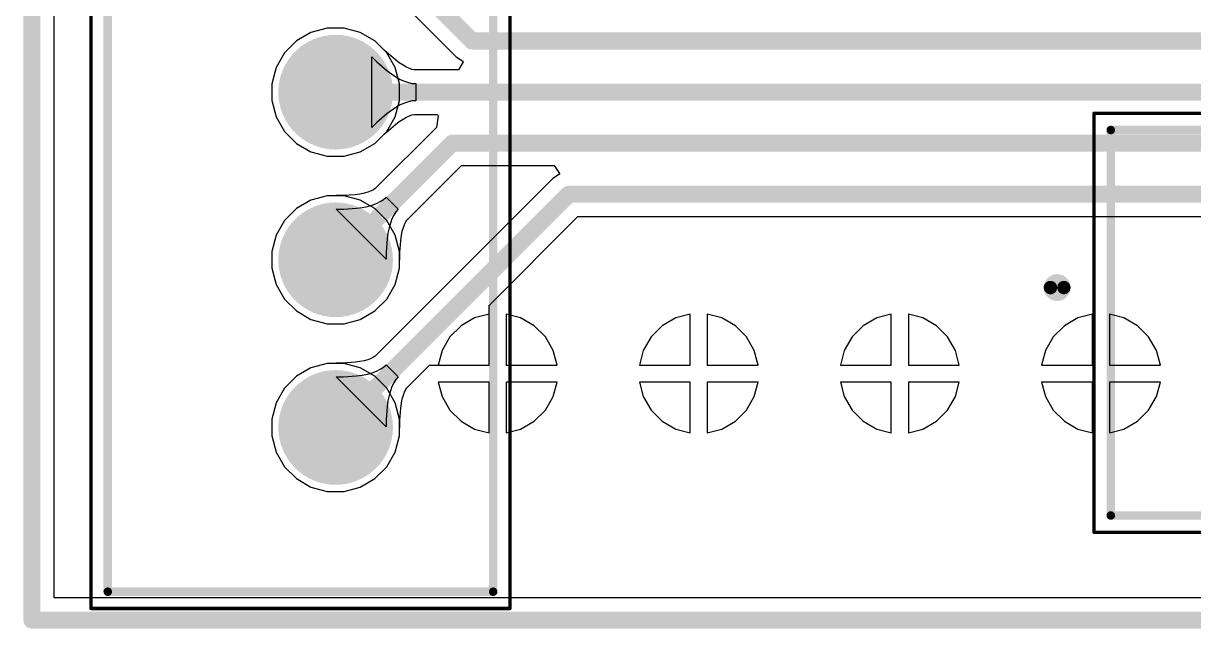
# Model space of a CAD drawing. Header units: inches. Extents: x 1.37 to 4.6, y 1.74 to 5.29.
# Drawn here: x 1.375 to 2.062, y 1.74 to 2.095 of the extents above; entities that cross this region are included whole.
import ezdxf

# ---------------------------------------------------------------- set-up
doc = ezdxf.new("R2010")
doc.units = ezdxf.units.IN
doc.header["$MEASUREMENT"] = 0
for name, color, linetype in [('BottomLayer', 5, 'Continuous'), ('BottomSolder', 6, 'Continuous'), ('KeepOutLayer', 6, 'Continuous'), ('Mechanical13', 56, 'Continuous'), ('Mechanical15', 56, 'Continuous'), ('MultiLayer', 9, 'Continuous'), ('PadHoleLayer', 156, 'Continuous'), ('TopLayer', 1, 'Continuous'), ('TopOverlay', 2, 'Continuous'), ('TopSolder', 216, 'Continuous')]:
    doc.layers.add(name, color=color, linetype=linetype)

# ---------------------------------------------------------------- blocks, each defined once
blk = doc.blocks.new('JST_B8B_XH_A_2')
at = {"layer": 'Mechanical13', "const_width": 0.005}
for points in [[(0.44094, 0.11319), (-0.44094, 0.11319)], [(0.44094, 0.11319), (0.44094, -0.11319)], [(0.44094, -0.11319), (-0.44094, -0.11319)]]:
    blk.add_lwpolyline(points, dxfattribs=at)
at = {"layer": 'Mechanical13'}
for points, const_width in [([(0.43969, 0.11319, 1), (0.44219, 0.11319, 1)], 0.0025), ([(0.43969, 0.11319, 1), (0.44219, 0.11319, 1)], 0.0025), ([(0.47638, -0.02067, 1), (0.4685, -0.02067, 1)], 0.00787), ([(0.46654, -0.02067, 1), (0.47047, -0.02067, 1)], 0.00394), ([(0.47441, -0.02067, 1), (0.47835, -0.02067, 1)], 0.00394), ([(0.43969, -0.11319, 1), (0.44219, -0.11319, 1)], 0.0025), ([(0.43969, -0.11319, 1), (0.44219, -0.11319, 1)], 0.0025)]:
    blk.add_lwpolyline(points, format="xyb", close=True, dxfattribs=dict(at, const_width=const_width))
at = {"layer": 'Mechanical15', "const_width": 0.00197}
for points in [[(0.45079, 0.12303), (-0.45079, 0.12303)], [(0.45079, 0.12303), (0.45079, -0.12303)], [(0.45079, -0.12303), (-0.45079, -0.12303)]]:
    blk.add_lwpolyline(points, dxfattribs=at)
at = {"layer": 'Mechanical15', "const_width": 0.000984}
for points in [[(0.4503, 0.12303, 1), (0.45128, 0.12303, 1)], [(0.4503, 0.12303, 1), (0.45128, 0.12303, 1)], [(0.4503, -0.12303, 1), (0.45128, -0.12303, 1)], [(0.4503, -0.12303, 1), (0.45128, -0.12303, 1)]]:
    blk.add_lwpolyline(points, format="xyb", close=True, dxfattribs=at)
at = {"layer": 'TopOverlay', "const_width": 0.005}
for points in [[(0.44094, 0.11319), (-0.44094, 0.11319)], [(0.44094, 0.11319), (0.44094, -0.11319)], [(0.44094, -0.11319), (-0.44094, -0.11319)]]:
    blk.add_lwpolyline(points, dxfattribs=at)
at = {"layer": 'TopOverlay'}
for points, const_width in [([(0.43969, 0.11319, 1), (0.44219, 0.11319, 1)], 0.0025), ([(0.43969, 0.11319, 1), (0.44219, 0.11319, 1)], 0.0025), ([(0.47638, -0.02067, 1), (0.4685, -0.02067, 1)], 0.00787), ([(0.46654, -0.02067, 1), (0.47047, -0.02067, 1)], 0.00394), ([(0.47441, -0.02067, 1), (0.47835, -0.02067, 1)], 0.00394), ([(0.43969, -0.11319, 1), (0.44219, -0.11319, 1)], 0.0025), ([(0.43969, -0.11319, 1), (0.44219, -0.11319, 1)], 0.0025)]:
    blk.add_lwpolyline(points, format="xyb", close=True, dxfattribs=dict(at, const_width=const_width))
blk = doc.blocks.new('JST_B8B_XH_A_133')
at = {"layer": 'BottomLayer'}
h = blk.add_hatch(color=5, dxfattribs=at)
edge = h.paths.add_edge_path()
edge.add_arc((-0.34449, -0.02067), 0.02968, 0, 360)
h = blk.add_hatch(color=5, dxfattribs=at)
edge = h.paths.add_edge_path()
edge.add_arc((-0.24606, -0.02067), 0.02968, 0, 360)
h = blk.add_hatch(color=5, dxfattribs=at)
edge = h.paths.add_edge_path()
edge.add_arc((-0.14764, -0.02067), 0.02968, 0, 360)
at = {"layer": 'BottomSolder'}
h = blk.add_hatch(color=6, dxfattribs=at)
edge = h.paths.add_edge_path()
edge.add_arc((-0.34449, -0.02067), 0.03368, 0, 360)
h = blk.add_hatch(color=6, dxfattribs=at)
edge = h.paths.add_edge_path()
edge.add_arc((-0.24606, -0.02067), 0.03368, 0, 360)
h = blk.add_hatch(color=6, dxfattribs=at)
edge = h.paths.add_edge_path()
edge.add_arc((-0.14764, -0.02067), 0.03368, 0, 360)
at = {"layer": 'MultiLayer'}
h = blk.add_hatch(color=9, dxfattribs=at)
edge = h.paths.add_edge_path()
edge.add_arc((-0.34449, -0.02067), 0.02968, 0, 360)
h = blk.add_hatch(color=9, dxfattribs=at)
edge = h.paths.add_edge_path()
edge.add_arc((-0.24606, -0.02067), 0.02968, 0, 360)
h = blk.add_hatch(color=9, dxfattribs=at)
edge = h.paths.add_edge_path()
edge.add_arc((-0.14764, -0.02067), 0.02968, 0, 360)
at = {"layer": 'PadHoleLayer'}
h = blk.add_hatch(color=156, dxfattribs=at)
edge = h.paths.add_edge_path()
edge.add_arc((-0.34449, -0.02067), 0.01969, 0, 360)
h = blk.add_hatch(color=156, dxfattribs=at)
edge = h.paths.add_edge_path()
edge.add_arc((-0.24606, -0.02067), 0.01969, 0, 360)
h = blk.add_hatch(color=156, dxfattribs=at)
edge = h.paths.add_edge_path()
edge.add_arc((-0.14764, -0.02067), 0.01969, 0, 360)
at = {"layer": 'TopLayer'}
h = blk.add_hatch(color=1, dxfattribs=at)
edge = h.paths.add_edge_path()
edge.add_arc((-0.34449, -0.02067), 0.02968, 0, 360)
h = blk.add_hatch(color=1, dxfattribs=at)
edge = h.paths.add_edge_path()
edge.add_arc((-0.24606, -0.02067), 0.02968, 0, 360)
h = blk.add_hatch(color=1, dxfattribs=at)
edge = h.paths.add_edge_path()
edge.add_arc((-0.14764, -0.02067), 0.02968, 0, 360)
at = {"layer": 'TopSolder'}
h = blk.add_hatch(color=216, dxfattribs=at)
edge = h.paths.add_edge_path()
edge.add_arc((-0.34449, -0.02067), 0.03368, 0, 360)
h = blk.add_hatch(color=216, dxfattribs=at)
edge = h.paths.add_edge_path()
edge.add_arc((-0.24606, -0.02067), 0.03368, 0, 360)
h = blk.add_hatch(color=216, dxfattribs=at)
edge = h.paths.add_edge_path()
edge.add_arc((-0.14764, -0.02067), 0.03368, 0, 360)
at = {"layer": 'Mechanical13', "const_width": 0.005}
for points in [[(-0.44094, 0.11319), (0.44094, 0.11319)], [(-0.44094, 0.11319), (-0.44094, -0.11319)], [(-0.44094, -0.11319), (0.44094, -0.11319)]]:
    blk.add_lwpolyline(points, dxfattribs=at)
at = {"layer": 'Mechanical13', "const_width": 0.0025}
for points in [[(-0.44219, 0.11319, 1), (-0.43969, 0.11319, 1)], [(-0.44219, 0.11319, 1), (-0.43969, 0.11319, 1)], [(-0.44219, -0.11319, 1), (-0.43969, -0.11319, 1)], [(-0.44219, -0.11319, 1), (-0.43969, -0.11319, 1)]]:
    blk.add_lwpolyline(points, format="xyb", close=True, dxfattribs=at)
at = {"layer": 'Mechanical15', "const_width": 0.00197}
for points in [[(-0.45079, 0.12303), (0.45079, 0.12303)], [(-0.45079, 0.12303), (-0.45079, -0.12303)], [(-0.45079, -0.12303), (0.45079, -0.12303)]]:
    blk.add_lwpolyline(points, dxfattribs=at)
at = {"layer": 'Mechanical15', "const_width": 0.000984}
for points in [[(-0.45128, 0.12303, 1), (-0.4503, 0.12303, 1)], [(-0.45128, 0.12303, 1), (-0.4503, 0.12303, 1)], [(-0.45128, -0.12303, 1), (-0.4503, -0.12303, 1)], [(-0.45128, -0.12303, 1), (-0.4503, -0.12303, 1)]]:
    blk.add_lwpolyline(points, format="xyb", close=True, dxfattribs=at)
at = {"layer": 'TopOverlay', "const_width": 0.005}
for points in [[(-0.44094, 0.11319), (0.44094, 0.11319)], [(-0.44094, 0.11319), (-0.44094, -0.11319)], [(-0.44094, -0.11319), (0.44094, -0.11319)]]:
    blk.add_lwpolyline(points, dxfattribs=at)
at = {"layer": 'TopOverlay', "const_width": 0.0025}
for points in [[(-0.44219, 0.11319, 1), (-0.43969, 0.11319, 1)], [(-0.44219, 0.11319, 1), (-0.43969, 0.11319, 1)], [(-0.44219, -0.11319, 1), (-0.43969, -0.11319, 1)], [(-0.44219, -0.11319, 1), (-0.43969, -0.11319, 1)]]:
    blk.add_lwpolyline(points, format="xyb", close=True, dxfattribs=at)

msp = doc.modelspace()

# ---------------------------------------------------------------- linework, layer by layer
at = {"layer": 'BottomLayer'}
for p, q in [((1.39313, 1.75813), (1.39313, 5.03187)), ((1.54389, 2.08996), (1.53532, 2.08501)), ((1.55344, 2.09251), (1.54389, 2.08996)), ((1.56333, 2.09251), (1.55344, 2.09251)), ((1.57288, 2.08996), (1.56333, 2.09251)), ((1.58145, 2.08501), (1.57288, 2.08996)), ((1.53532, 2.08501), (1.52833, 2.07802)), ((1.58844, 2.07802), (1.58145, 2.08501)), ((1.52833, 2.07802), (1.52339, 2.06945)), ((1.59338, 2.06945), (1.58844, 2.07802)), ((1.52339, 2.06945), (1.52083, 2.0599)), ((1.59594, 2.0599), (1.59338, 2.06945)), ((1.52083, 2.0599), (1.52083, 2.05001)), ((1.59594, 2.05001), (1.59594, 2.0599)), ((1.52083, 2.05001), (1.52339, 2.04046)), ((1.59338, 2.04046), (1.59594, 2.05001)), ((1.52339, 2.04046), (1.52833, 2.03189)), ((1.58844, 2.03189), (1.59338, 2.04046)), ((1.52833, 2.03189), (1.53532, 2.0249)), ((1.58145, 2.0249), (1.58844, 2.03189)), ((1.53532, 2.0249), (1.54389, 2.01996)), ((1.57288, 2.01996), (1.58145, 2.0249)), ((1.54389, 2.01996), (1.55344, 2.0174)), ((1.55344, 2.0174), (1.56333, 2.0174)), ((1.56333, 2.0174), (1.57288, 2.01996)), ((1.55344, 1.99409), (1.54389, 1.99153)), ((1.56333, 1.99409), (1.55344, 1.99409)), ((1.57288, 1.99153), (1.56333, 1.99409)), ((1.53532, 1.98659), (1.52833, 1.97959)), ((1.54389, 1.99153), (1.53532, 1.98659)), ((1.58145, 1.98659), (1.57288, 1.99153)), ((1.58844, 1.97959), (1.58145, 1.98659)), ((1.52833, 1.97959), (1.52339, 1.97103)), ((1.59338, 1.97103), (1.58844, 1.97959)), ((1.52339, 1.97103), (1.52083, 1.96148)), ((1.59594, 1.96148), (1.59338, 1.97103)), ((1.52083, 1.96148), (1.52083, 1.95159)), ((1.59594, 1.95159), (1.59594, 1.96148)), ((1.52083, 1.95159), (1.52339, 1.94203)), ((1.59338, 1.94203), (1.59594, 1.95159)), ((1.52339, 1.94203), (1.52833, 1.93347)), ((1.58844, 1.93347), (1.59338, 1.94203)), ((1.52833, 1.93347), (1.53532, 1.92648)), ((1.58145, 1.92648), (1.58844, 1.93347)), ((1.53532, 1.92648), (1.54389, 1.92153)), ((1.57288, 1.92153), (1.58145, 1.92648)), ((1.64854, 1.92466), (1.64003, 1.92238)), ((1.64854, 1.89476), (1.64854, 1.92466)), ((1.66705, 1.92238), (1.65854, 1.92466)), ((1.65854, 1.92466), (1.65854, 1.89476)), ((1.76665, 1.92466), (1.75814, 1.92238)), ((1.76665, 1.89476), (1.76665, 1.92466)), ((1.78516, 1.92238), (1.77665, 1.92466)), ((1.77665, 1.92466), (1.77665, 1.89476)), ((1.88476, 1.92466), (1.87625, 1.92238)), ((1.88476, 1.89476), (1.88476, 1.92466)), ((1.90327, 1.92238), (1.89476, 1.92466)), ((1.89476, 1.92466), (1.89476, 1.89476)), ((2.00287, 1.92466), (1.99436, 1.92238)), ((2.00287, 1.89476), (2.00287, 1.92466)), ((2.02138, 1.92238), (2.01287, 1.92466)), ((2.01287, 1.92466), (2.01287, 1.89476)), ((1.54389, 1.92153), (1.55344, 1.91897)), ((1.55344, 1.91897), (1.56333, 1.91897)), ((1.56333, 1.91897), (1.57288, 1.92153)), ((1.63205, 1.91777), (1.62554, 1.91125)), ((1.64003, 1.92238), (1.63205, 1.91777)), ((1.67503, 1.91777), (1.66705, 1.92238)), ((1.68155, 1.91125), (1.67503, 1.91777)), ((1.75016, 1.91777), (1.74365, 1.91125)), ((1.75814, 1.92238), (1.75016, 1.91777)), ((1.79314, 1.91777), (1.78516, 1.92238)), ((1.79966, 1.91125), (1.79314, 1.91777)), ((1.86827, 1.91777), (1.86176, 1.91125)), ((1.87625, 1.92238), (1.86827, 1.91777)), ((1.91125, 1.91777), (1.90327, 1.92238)), ((1.91777, 1.91125), (1.91125, 1.91777)), ((1.98638, 1.91777), (1.97987, 1.91125)), ((1.99436, 1.92238), (1.98638, 1.91777)), ((2.02936, 1.91777), (2.02138, 1.92238)), ((2.03588, 1.91125), (2.02936, 1.91777)), ((1.62554, 1.91125), (1.62093, 1.90327)), ((1.68616, 1.90327), (1.68155, 1.91125)), ((1.74365, 1.91125), (1.73904, 1.90327)), ((1.80427, 1.90327), (1.79966, 1.91125)), ((1.86176, 1.91125), (1.85715, 1.90327)), ((1.92238, 1.90327), (1.91777, 1.91125)), ((1.97987, 1.91125), (1.97526, 1.90327)), ((2.04049, 1.90327), (2.03588, 1.91125)), ((1.62093, 1.90327), (1.61865, 1.89476)), ((1.68844, 1.89476), (1.68616, 1.90327)), ((1.73904, 1.90327), (1.73676, 1.89476)), ((1.80655, 1.89476), (1.80427, 1.90327)), ((1.85715, 1.90327), (1.85487, 1.89476)), ((1.92466, 1.89476), (1.92238, 1.90327)), ((1.97526, 1.90327), (1.97298, 1.89476)), ((2.04277, 1.89476), (2.04049, 1.90327)), ((1.54389, 1.8931), (1.53532, 1.88816)), ((1.55344, 1.89566), (1.54389, 1.8931)), ((1.56333, 1.89566), (1.55344, 1.89566)), ((1.57288, 1.8931), (1.56333, 1.89566)), ((1.58145, 1.88816), (1.57288, 1.8931)), ((1.61865, 1.89476), (1.64854, 1.89476)), ((1.65854, 1.89476), (1.68844, 1.89476)), ((1.73676, 1.89476), (1.76665, 1.89476)), ((1.77665, 1.89476), (1.80655, 1.89476)), ((1.85487, 1.89476), (1.88476, 1.89476)), ((1.89476, 1.89476), (1.92466, 1.89476)), ((1.97298, 1.89476), (2.00287, 1.89476)), ((2.01287, 1.89476), (2.04277, 1.89476)), ((1.53532, 1.88816), (1.52833, 1.88117)), ((1.58844, 1.88117), (1.58145, 1.88816)), ((1.64854, 1.88476), (1.61865, 1.88476)), ((1.61865, 1.88476), (1.62093, 1.87625)), ((1.64854, 1.85487), (1.64854, 1.88476)), ((1.68844, 1.88476), (1.65854, 1.88476)), ((1.65854, 1.88476), (1.65854, 1.85487)), ((1.68616, 1.87625), (1.68844, 1.88476)), ((1.76665, 1.88476), (1.73676, 1.88476)), ((1.73676, 1.88476), (1.73904, 1.87625)), ((1.76665, 1.85487), (1.76665, 1.88476)), ((1.80655, 1.88476), (1.77665, 1.88476)), ((1.77665, 1.88476), (1.77665, 1.85487)), ((1.80427, 1.87625), (1.80655, 1.88476)), ((1.88476, 1.88476), (1.85487, 1.88476)), ((1.85487, 1.88476), (1.85715, 1.87625)), ((1.88476, 1.85487), (1.88476, 1.88476)), ((1.92466, 1.88476), (1.89476, 1.88476)), ((1.89476, 1.88476), (1.89476, 1.85487)), ((1.92238, 1.87625), (1.92466, 1.88476)), ((2.00287, 1.88476), (1.97298, 1.88476)), ((1.97298, 1.88476), (1.97526, 1.87625)), ((2.00287, 1.85487), (2.00287, 1.88476)), ((2.04277, 1.88476), (2.01287, 1.88476)), ((2.01287, 1.88476), (2.01287, 1.85487)), ((2.04049, 1.87625), (2.04277, 1.88476)), ((1.52833, 1.88117), (1.52339, 1.8726)), ((1.59338, 1.8726), (1.58844, 1.88117)), ((1.52339, 1.8726), (1.52083, 1.86305)), ((1.59594, 1.86305), (1.59338, 1.8726)), ((1.62093, 1.87625), (1.62554, 1.86827)), ((1.68155, 1.86827), (1.68616, 1.87625)), ((1.73904, 1.87625), (1.74365, 1.86827)), ((1.79966, 1.86827), (1.80427, 1.87625)), ((1.85715, 1.87625), (1.86176, 1.86827)), ((1.91777, 1.86827), (1.92238, 1.87625)), ((1.97526, 1.87625), (1.97987, 1.86827)), ((2.03588, 1.86827), (2.04049, 1.87625)), ((1.52083, 1.86305), (1.52083, 1.85316)), ((1.59594, 1.85316), (1.59594, 1.86305)), ((1.62554, 1.86827), (1.63205, 1.86176)), ((1.67503, 1.86176), (1.68155, 1.86827)), ((1.74365, 1.86827), (1.75016, 1.86176)), ((1.79314, 1.86176), (1.79966, 1.86827)), ((1.86176, 1.86827), (1.86827, 1.86176)), ((1.91125, 1.86176), (1.91777, 1.86827)), ((1.97987, 1.86827), (1.98638, 1.86176)), ((2.02936, 1.86176), (2.03588, 1.86827)), ((1.63205, 1.86176), (1.64003, 1.85715)), ((1.64003, 1.85715), (1.64854, 1.85487)), ((1.65854, 1.85487), (1.66705, 1.85715)), ((1.66705, 1.85715), (1.67503, 1.86176)), ((1.75016, 1.86176), (1.75814, 1.85715)), ((1.75814, 1.85715), (1.76665, 1.85487)), ((1.77665, 1.85487), (1.78516, 1.85715)), ((1.78516, 1.85715), (1.79314, 1.86176)), ((1.86827, 1.86176), (1.87625, 1.85715)), ((1.87625, 1.85715), (1.88476, 1.85487)), ((1.89476, 1.85487), (1.90327, 1.85715)), ((1.90327, 1.85715), (1.91125, 1.86176)), ((1.98638, 1.86176), (1.99436, 1.85715)), ((1.99436, 1.85715), (2.00287, 1.85487)), ((2.01287, 1.85487), (2.02138, 1.85715)), ((2.02138, 1.85715), (2.02936, 1.86176)), ((1.52083, 1.85316), (1.52339, 1.84361)), ((1.59338, 1.84361), (1.59594, 1.85316)), ((1.52339, 1.84361), (1.52833, 1.83504)), ((1.58844, 1.83504), (1.59338, 1.84361)), ((1.52833, 1.83504), (1.53532, 1.82805)), ((1.58145, 1.82805), (1.58844, 1.83504)), ((1.53532, 1.82805), (1.54389, 1.82311)), ((1.54389, 1.82311), (1.55344, 1.82055)), ((1.56333, 1.82055), (1.57288, 1.82311)), ((1.57288, 1.82311), (1.58145, 1.82805)), ((1.55344, 1.82055), (1.56333, 1.82055)), ((4.49687, 1.75813), (1.39313, 1.75813))]:
    msp.add_line(p, q, dxfattribs=at)
at = {"layer": 'KeepOutLayer', "const_width": 0.01}
for points in [[(1.38, 5.045), (1.38, 1.745)], [(1.38, 1.745), (4.51, 1.745)]]:
    msp.add_lwpolyline(points, dxfattribs=at)
at = {"layer": 'KeepOutLayer', "const_width": 0.005}
msp.add_lwpolyline([(1.3775, 1.745, 1), (1.3825, 1.745, 1)], format="xyb", close=True, dxfattribs=at)
msp.add_lwpolyline([(1.3775, 1.745, 1), (1.3825, 1.745, 1)], format="xyb", close=True, dxfattribs=at)
at = {"layer": 'TopLayer'}
for p, q in [((1.39313, 1.75813), (1.39313, 5.03187)), ((1.5877, 2.11724), (1.62922, 2.07572)), ((1.54389, 2.08996), (1.53532, 2.08501)), ((1.55344, 2.09251), (1.54389, 2.08996)), ((1.56333, 2.09251), (1.55344, 2.09251)), ((1.57288, 2.08996), (1.56333, 2.09251)), ((1.58145, 2.08501), (1.57288, 2.08996)), ((1.53532, 2.08501), (1.52833, 2.07802)), ((1.58459, 2.08187), (1.58145, 2.08501)), ((1.52833, 2.07802), (1.52339, 2.06945)), ((1.57958, 2.03418), (1.57958, 2.07574)), ((1.57958, 2.07574), (1.58263, 2.07274)), ((1.58522, 2.08145), (1.58459, 2.08187)), ((1.58809, 2.07863), (1.58522, 2.08145)), ((1.59346, 2.07393), (1.58809, 2.07863)), ((1.62922, 2.07572), (1.63316, 2.07308)), ((1.52339, 2.06945), (1.52083, 2.0599)), ((1.58263, 2.07274), (1.58841, 2.06769)), ((1.59577, 2.07221), (1.59346, 2.07393)), ((1.59796, 2.07077), (1.59577, 2.07221)), ((1.59995, 2.06965), (1.59796, 2.07077)), ((1.60171, 2.06885), (1.59995, 2.06965)), ((1.60322, 2.06834), (1.60171, 2.06885)), ((1.63322, 2.07272), (1.6305, 2.06808)), ((1.63316, 2.07308), (1.63322, 2.07272)), ((1.58841, 2.06769), (1.59115, 2.06564)), ((1.59115, 2.06564), (1.59379, 2.0639)), ((1.59379, 2.0639), (1.59632, 2.06248)), ((1.59632, 2.06248), (1.59876, 2.06138)), ((1.60445, 2.06808), (1.60322, 2.06834)), ((1.6305, 2.06808), (1.60445, 2.06808)), ((1.52083, 2.0599), (1.52083, 2.05001)), ((1.59876, 2.06138), (1.60109, 2.06059)), ((1.60109, 2.06059), (1.60332, 2.06011)), ((1.60332, 2.06011), (1.60546, 2.05996)), ((1.60546, 2.05996), (1.60546, 2.04996)), ((1.52083, 2.05001), (1.52339, 2.04046)), ((1.59876, 2.04854), (1.59632, 2.04743)), ((1.60109, 2.04932), (1.59876, 2.04854)), ((1.60332, 2.0498), (1.60109, 2.04932)), ((1.60546, 2.04996), (1.60332, 2.0498)), ((1.58841, 2.04222), (1.58263, 2.03717)), ((1.59115, 2.04428), (1.58841, 2.04222)), ((1.59379, 2.04601), (1.59115, 2.04428)), ((1.59632, 2.04743), (1.59379, 2.04601)), ((1.60171, 2.04106), (1.60322, 2.04157)), ((1.60322, 2.04157), (1.60445, 2.04183)), ((1.60445, 2.04183), (1.61812, 2.04183)), ((1.61812, 2.04183), (1.6187, 2.04101)), ((1.52339, 2.04046), (1.52833, 2.03189)), ((1.58263, 2.03717), (1.57958, 2.03418)), ((1.58809, 2.03129), (1.59346, 2.03598)), ((1.59346, 2.03598), (1.59576, 2.0377)), ((1.59576, 2.0377), (1.59796, 2.03915)), ((1.59796, 2.03915), (1.59995, 2.04026)), ((1.59995, 2.04026), (1.60171, 2.04106)), ((1.6187, 2.04101), (1.61757, 2.03428)), ((1.52833, 2.03189), (1.53532, 2.0249)), ((1.58145, 2.0249), (1.58459, 2.02804)), ((1.61757, 2.03428), (1.58168, 1.99839)), ((1.58459, 2.02804), (1.58522, 2.02846)), ((1.58522, 2.02846), (1.58809, 2.03129)), ((1.53532, 2.0249), (1.54389, 2.01996)), ((1.57288, 2.01996), (1.58145, 2.0249)), ((1.54389, 2.01996), (1.55344, 2.0174)), ((1.55344, 2.0174), (1.56333, 2.0174)), ((1.56333, 2.0174), (1.57288, 2.01996)), ((1.60024, 1.97982), (1.63229, 2.01187)), ((1.63229, 2.01187), (1.68683, 2.01187)), ((1.68683, 2.01187), (1.68992, 2.00724)), ((1.68992, 2.00724), (1.68988, 2.00687)), ((1.686, 2.00428), (1.58168, 1.89996)), ((1.68988, 2.00687), (1.686, 2.00428)), ((1.55344, 1.99409), (1.54389, 1.99153)), ((1.55788, 1.99409), (1.55344, 1.99409)), ((1.55862, 1.99424), (1.55788, 1.99409)), ((1.56265, 1.99427), (1.55862, 1.99424)), ((1.56977, 1.99475), (1.56265, 1.99427)), ((1.57262, 1.99516), (1.56977, 1.99475)), ((1.57519, 1.99569), (1.57262, 1.99516)), ((1.57738, 1.99631), (1.57519, 1.99569)), ((1.57919, 1.99699), (1.57738, 1.99631)), ((1.58062, 1.9977), (1.57919, 1.99699)), ((1.58168, 1.99839), (1.58062, 1.9977)), ((1.58651, 1.99196), (1.58813, 1.99335)), ((1.58813, 1.99335), (1.5952, 1.98628)), ((1.53532, 1.98659), (1.52833, 1.97959)), ((1.54389, 1.99153), (1.53532, 1.98659)), ((1.56295, 1.98625), (1.57061, 1.98676)), ((1.57061, 1.98676), (1.574, 1.98725)), ((1.574, 1.98725), (1.57709, 1.98789)), ((1.57709, 1.98789), (1.57989, 1.98868)), ((1.57989, 1.98868), (1.58239, 1.98962)), ((1.58239, 1.98962), (1.5846, 1.99071)), ((1.5846, 1.99071), (1.58651, 1.99196)), ((1.5952, 1.98628), (1.59381, 1.98466)), ((1.52833, 1.97959), (1.52339, 1.97103)), ((1.55868, 1.98621), (1.56295, 1.98625)), ((1.58807, 1.95683), (1.55868, 1.98621)), ((1.59147, 1.98054), (1.59053, 1.97804)), ((1.59257, 1.98275), (1.59147, 1.98054)), ((1.59381, 1.98466), (1.59257, 1.98275)), ((1.59955, 1.97877), (1.60024, 1.97982)), ((1.64837, 1.92953), (1.70072, 1.98187)), ((1.70072, 1.98187), (2.07032, 1.98187)), ((1.58974, 1.97524), (1.5891, 1.97215)), ((1.59053, 1.97804), (1.58974, 1.97524)), ((1.59702, 1.97076), (1.59755, 1.97333)), ((1.59755, 1.97333), (1.59817, 1.97553)), ((1.59817, 1.97553), (1.59885, 1.97734)), ((1.59885, 1.97734), (1.59955, 1.97877)), ((1.52339, 1.97103), (1.52083, 1.96148)), ((1.58862, 1.96876), (1.5881, 1.9611)), ((1.5891, 1.97215), (1.58862, 1.96876)), ((1.59613, 1.9608), (1.59661, 1.96792)), ((1.59661, 1.96792), (1.59702, 1.97076)), ((1.52083, 1.96148), (1.52083, 1.95159)), ((1.5881, 1.9611), (1.58807, 1.95683)), ((1.5961, 1.95677), (1.59613, 1.9608)), ((1.59594, 1.95603), (1.5961, 1.95677)), ((1.59594, 1.95159), (1.59594, 1.95603)), ((1.52083, 1.95159), (1.52339, 1.94203)), ((1.59338, 1.94203), (1.59594, 1.95159)), ((1.52339, 1.94203), (1.52833, 1.93347)), ((1.58844, 1.93347), (1.59338, 1.94203)), ((1.52833, 1.93347), (1.53532, 1.92648)), ((1.58145, 1.92648), (1.58844, 1.93347)), ((1.53532, 1.92648), (1.54389, 1.92153)), ((1.57288, 1.92153), (1.58145, 1.92648)), ((1.64854, 1.92918), (1.64837, 1.92953)), ((1.64854, 1.89476), (1.64854, 1.92918)), ((1.66705, 1.92238), (1.65854, 1.92466)), ((1.65854, 1.92466), (1.65854, 1.89476)), ((1.76665, 1.92466), (1.75814, 1.92238)), ((1.76665, 1.89476), (1.76665, 1.92466)), ((1.78516, 1.92238), (1.77665, 1.92466)), ((1.77665, 1.92466), (1.77665, 1.89476)), ((1.88476, 1.92466), (1.87625, 1.92238)), ((1.88476, 1.89476), (1.88476, 1.92466)), ((1.90327, 1.92238), (1.89476, 1.92466)), ((1.89476, 1.92466), (1.89476, 1.89476)), ((2.00287, 1.92466), (1.99436, 1.92238)), ((2.00287, 1.89476), (2.00287, 1.92466)), ((2.02138, 1.92238), (2.01287, 1.92466)), ((2.01287, 1.92466), (2.01287, 1.89476)), ((1.54389, 1.92153), (1.55344, 1.91897)), ((1.55344, 1.91897), (1.56333, 1.91897)), ((1.56333, 1.91897), (1.57288, 1.92153)), ((1.67503, 1.91777), (1.66705, 1.92238)), ((1.68155, 1.91125), (1.67503, 1.91777)), ((1.75016, 1.91777), (1.74365, 1.91125)), ((1.75814, 1.92238), (1.75016, 1.91777)), ((1.79314, 1.91777), (1.78516, 1.92238)), ((1.79966, 1.91125), (1.79314, 1.91777)), ((1.86827, 1.91777), (1.86176, 1.91125)), ((1.87625, 1.92238), (1.86827, 1.91777)), ((1.91125, 1.91777), (1.90327, 1.92238)), ((1.91777, 1.91125), (1.91125, 1.91777)), ((1.98638, 1.91777), (1.97987, 1.91125)), ((1.99436, 1.92238), (1.98638, 1.91777)), ((2.02936, 1.91777), (2.02138, 1.92238)), ((2.03588, 1.91125), (2.02936, 1.91777)), ((1.68616, 1.90327), (1.68155, 1.91125)), ((1.74365, 1.91125), (1.73904, 1.90327)), ((1.80427, 1.90327), (1.79966, 1.91125)), ((1.86176, 1.91125), (1.85715, 1.90327)), ((1.92238, 1.90327), (1.91777, 1.91125)), ((1.97987, 1.91125), (1.97526, 1.90327)), ((2.04049, 1.90327), (2.03588, 1.91125)), ((1.57519, 1.89727), (1.57262, 1.89674)), ((1.57738, 1.89789), (1.57519, 1.89727)), ((1.57919, 1.89857), (1.57738, 1.89789)), ((1.58062, 1.89927), (1.57919, 1.89857)), ((1.58168, 1.89996), (1.58062, 1.89927)), ((1.68844, 1.89476), (1.68616, 1.90327)), ((1.73904, 1.90327), (1.73676, 1.89476)), ((1.80655, 1.89476), (1.80427, 1.90327)), ((1.85715, 1.90327), (1.85487, 1.89476)), ((1.92466, 1.89476), (1.92238, 1.90327)), ((1.97526, 1.90327), (1.97298, 1.89476)), ((2.04277, 1.89476), (2.04049, 1.90327)), ((1.54389, 1.8931), (1.53532, 1.88816)), ((1.55344, 1.89566), (1.54389, 1.8931)), ((1.55788, 1.89566), (1.55344, 1.89566)), ((1.55862, 1.89582), (1.55788, 1.89566)), ((1.56265, 1.89585), (1.55862, 1.89582)), ((1.56977, 1.89633), (1.56265, 1.89585)), ((1.57262, 1.89674), (1.56977, 1.89633)), ((1.57709, 1.88946), (1.57989, 1.89025)), ((1.57989, 1.89025), (1.58239, 1.89119)), ((1.58239, 1.89119), (1.5846, 1.89229)), ((1.5846, 1.89229), (1.58651, 1.89353)), ((1.58651, 1.89353), (1.58813, 1.89493)), ((1.58813, 1.89493), (1.5952, 1.88785)), ((1.60024, 1.8814), (1.61378, 1.89493)), ((1.61378, 1.89493), (1.61413, 1.89476)), ((1.61413, 1.89476), (1.64854, 1.89476)), ((1.65854, 1.89476), (1.68844, 1.89476)), ((1.73676, 1.89476), (1.76665, 1.89476)), ((1.77665, 1.89476), (1.80655, 1.89476)), ((1.85487, 1.89476), (1.88476, 1.89476)), ((1.89476, 1.89476), (1.92466, 1.89476)), ((1.97298, 1.89476), (2.00287, 1.89476)), ((2.01287, 1.89476), (2.04277, 1.89476)), ((1.53532, 1.88816), (1.52833, 1.88117)), ((1.55868, 1.88779), (1.56295, 1.88782)), ((1.58807, 1.8584), (1.55868, 1.88779)), ((1.56295, 1.88782), (1.57061, 1.88834)), ((1.57061, 1.88834), (1.574, 1.88882)), ((1.574, 1.88882), (1.57709, 1.88946)), ((1.59257, 1.88432), (1.59147, 1.88211)), ((1.59381, 1.88624), (1.59257, 1.88432)), ((1.5952, 1.88785), (1.59381, 1.88624)), ((1.64854, 1.88476), (1.61865, 1.88476)), ((1.61865, 1.88476), (1.62093, 1.87625)), ((1.64854, 1.85487), (1.64854, 1.88476)), ((1.68844, 1.88476), (1.65854, 1.88476)), ((1.65854, 1.88476), (1.65854, 1.85487)), ((1.68616, 1.87625), (1.68844, 1.88476)), ((1.76665, 1.88476), (1.73676, 1.88476)), ((1.73676, 1.88476), (1.73904, 1.87625)), ((1.76665, 1.85487), (1.76665, 1.88476)), ((1.80655, 1.88476), (1.77665, 1.88476)), ((1.77665, 1.88476), (1.77665, 1.85487)), ((1.80427, 1.87625), (1.80655, 1.88476)), ((1.88476, 1.88476), (1.85487, 1.88476)), ((1.85487, 1.88476), (1.85715, 1.87625)), ((1.88476, 1.85487), (1.88476, 1.88476)), ((1.92466, 1.88476), (1.89476, 1.88476)), ((1.89476, 1.88476), (1.89476, 1.85487)), ((1.92238, 1.87625), (1.92466, 1.88476)), ((2.00287, 1.88476), (1.97298, 1.88476)), ((1.97298, 1.88476), (1.97526, 1.87625)), ((2.00287, 1.85487), (2.00287, 1.88476)), ((2.04277, 1.88476), (2.01287, 1.88476)), ((2.01287, 1.88476), (2.01287, 1.85487)), ((2.04049, 1.87625), (2.04277, 1.88476)), ((1.52833, 1.88117), (1.52339, 1.8726)), ((1.58974, 1.87681), (1.5891, 1.87372)), ((1.59053, 1.87961), (1.58974, 1.87681)), ((1.59147, 1.88211), (1.59053, 1.87961)), ((1.59755, 1.87491), (1.59817, 1.8771)), ((1.59817, 1.8771), (1.59885, 1.87891)), ((1.59885, 1.87891), (1.59955, 1.88034)), ((1.59955, 1.88034), (1.60024, 1.8814)), ((1.52339, 1.8726), (1.52083, 1.86305)), ((1.58862, 1.87033), (1.5881, 1.86267)), ((1.5891, 1.87372), (1.58862, 1.87033)), ((1.59613, 1.86237), (1.59661, 1.86949)), ((1.59661, 1.86949), (1.59702, 1.87234)), ((1.59702, 1.87234), (1.59755, 1.87491)), ((1.62093, 1.87625), (1.62554, 1.86827)), ((1.68155, 1.86827), (1.68616, 1.87625)), ((1.73904, 1.87625), (1.74365, 1.86827)), ((1.79966, 1.86827), (1.80427, 1.87625)), ((1.85715, 1.87625), (1.86176, 1.86827)), ((1.91777, 1.86827), (1.92238, 1.87625)), ((1.97526, 1.87625), (1.97987, 1.86827)), ((2.03588, 1.86827), (2.04049, 1.87625)), ((1.52083, 1.86305), (1.52083, 1.85316)), ((1.5881, 1.86267), (1.58807, 1.8584)), ((1.62554, 1.86827), (1.63205, 1.86176)), ((1.67503, 1.86176), (1.68155, 1.86827)), ((1.74365, 1.86827), (1.75016, 1.86176)), ((1.79314, 1.86176), (1.79966, 1.86827)), ((1.86176, 1.86827), (1.86827, 1.86176)), ((1.91125, 1.86176), (1.91777, 1.86827)), ((1.97987, 1.86827), (1.98638, 1.86176)), ((2.02936, 1.86176), (2.03588, 1.86827)), ((1.59594, 1.8576), (1.5961, 1.85834)), ((1.59594, 1.85316), (1.59594, 1.8576)), ((1.5961, 1.85834), (1.59613, 1.86237)), ((1.63205, 1.86176), (1.64003, 1.85715)), ((1.64003, 1.85715), (1.64854, 1.85487)), ((1.65854, 1.85487), (1.66705, 1.85715)), ((1.66705, 1.85715), (1.67503, 1.86176)), ((1.75016, 1.86176), (1.75814, 1.85715)), ((1.75814, 1.85715), (1.76665, 1.85487)), ((1.77665, 1.85487), (1.78516, 1.85715)), ((1.78516, 1.85715), (1.79314, 1.86176)), ((1.86827, 1.86176), (1.87625, 1.85715)), ((1.87625, 1.85715), (1.88476, 1.85487)), ((1.89476, 1.85487), (1.90327, 1.85715)), ((1.90327, 1.85715), (1.91125, 1.86176)), ((1.98638, 1.86176), (1.99436, 1.85715)), ((1.99436, 1.85715), (2.00287, 1.85487)), ((2.01287, 1.85487), (2.02138, 1.85715)), ((2.02138, 1.85715), (2.02936, 1.86176)), ((1.52083, 1.85316), (1.52339, 1.84361)), ((1.59338, 1.84361), (1.59594, 1.85316)), ((1.52339, 1.84361), (1.52833, 1.83504)), ((1.58844, 1.83504), (1.59338, 1.84361)), ((1.52833, 1.83504), (1.53532, 1.82805)), ((1.58145, 1.82805), (1.58844, 1.83504)), ((1.53532, 1.82805), (1.54389, 1.82311)), ((1.54389, 1.82311), (1.55344, 1.82055)), ((1.56333, 1.82055), (1.57288, 1.82311)), ((1.57288, 1.82311), (1.58145, 1.82805)), ((1.55344, 1.82055), (1.56333, 1.82055)), ((4.49687, 1.75813), (1.39313, 1.75813))]:
    msp.add_line(p, q, dxfattribs=at)
at = {"layer": 'TopLayer', "const_width": 0.01}
for points in [[(1.57012, 2.15338), (1.6385, 2.085)], [(1.6385, 2.085), (2.07248, 2.085)], [(1.55838, 2.05496), (2.10744, 2.05496)], [(1.55838, 1.95653), (1.62685, 2.025)], [(1.62685, 2.025), (2.11748, 2.025)], [(1.55838, 1.85811), (1.69528, 1.995)], [(1.69528, 1.995), (2.12006, 1.995)]]:
    msp.add_lwpolyline(points, dxfattribs=at)
at = {"layer": 'TopLayer', "const_width": 0.005}
for points in [[(1.636, 2.085, 1), (1.641, 2.085, 1)], [(1.636, 2.085, 1), (1.641, 2.085, 1)], [(1.55588, 2.05496, 1), (1.56088, 2.05496, 1)], [(1.62435, 2.025, 1), (1.62935, 2.025, 1)], [(1.62435, 2.025, 1), (1.62935, 2.025, 1)], [(1.69278, 1.995, 1), (1.69778, 1.995, 1)], [(1.69278, 1.995, 1), (1.69778, 1.995, 1)], [(1.55588, 1.95653, 1), (1.56088, 1.95653, 1)], [(1.55588, 1.85811, 1), (1.56088, 1.85811, 1)]]:
    msp.add_lwpolyline(points, format="xyb", close=True, dxfattribs=at)

# ---------------------------------------------------------------- block references
for name, p, rotation in [('JST_B8B_XH_A_133', (1.53772, 2.20259), 90), ('JST_B8B_XH_A_2', (2.45459, 1.91956), 180)]:
    msp.add_blockref(name, p, dxfattribs=dict(rotation=rotation))

doc.saveas('drawing.dxf')
